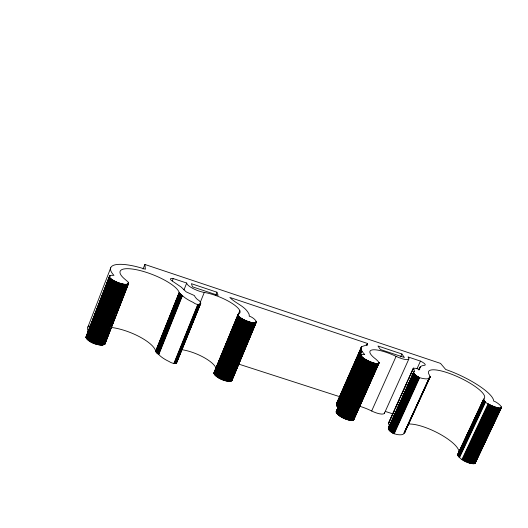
<?xml version="1.0" encoding="UTF-8"?>
<svg xmlns="http://www.w3.org/2000/svg" width="528" height="528" viewBox="0 0 528 528"><rect width="100%" height="100%" fill="white"/><g stroke="black" fill="none" stroke-linecap="round" stroke-linejoin="round"><path stroke-width="0.79" d="M143.075 269.062L144.883 264.462L440.53 363.396L445.685 369.475L446.391 369.719A40.682 10.124 25.3 0 1 493.667 401.062C496.274 401.57 506.009 408.778 498.399 407.992C494.743 406.758 481.708 403.055 484.328 398.231A30.908 7.696 25.3 0 0 455.202 375.679A30.908 7.696 25.3 0 0 429.383 375.019L430.195 376.919L429.403 377.507L404.078 433.066A18.064 5.419 25.4 0 1 397.993 434.656C394.904 434.419 386.602 431.185 389.07 426.895A24.024 7.24 25.1 0 0 388.344 423.509L413.272 368.227L415.787 368.339L419.681 369.468C418.935 366.63 422.301 365.29 424.585 365.303A6.019 1.492 24.8 0 0 420.46 361.106L408.032 356.941A11.84 2.95 24.5 0 1 406.586 359.627A11.84 2.95 24.5 0 1 396.106 356.367A24.281 6.224 24.6 0 0 372.623 349.859A24.281 6.224 24.6 0 0 375.665 359.02C390.786 371.89 349.094 354.473 364.716 354.473A34.003 8.712 24.6 0 1 362.003 351.232C357.337 344.949 366.808 346.942 367.547 343.484L229.825 297.436C235.541 303.508 244.761 305.91 248.813 313.639A34.485 9.418 22.4 0 1 249.17 316.147C253.81 317.203 261.221 324.878 251.11 322.423C248.272 321.499 235.514 317.645 238.986 313.705A24.625 6.725 22.4 0 0 230.934 302.656A24.625 6.725 22.4 0 0 204.283 292.446A12.052 3.221 22.1 0 1 192.687 288.334A12.052 3.221 22.1 0 1 186.707 283.048L173.23 278.566L172.319 280.85M86.394 336.23C85.628 342.131 100.67 347.16 104.986 343.959L128.575 283.503L128.007 281.873L124.964 279.279A31.7 8.818 21.5 0 1 138.811 270.25A31.7 8.818 21.5 0 1 178.959 291.905L179.923 293.634L182.431 295.647A18.572 5.122 22.1 0 0 193.162 302.386C198.719 306.893 204.171 303.224 197.254 299.336A24.625 6.725 22.4 0 1 194.436 295.574L186.232 291.892L181.137 287.041L172.722 281.345A6.145 1.657 21.8 0 1 173.23 278.566M232.076 379.335C230.531 384.866 211.82 376.913 214.665 371.943M354.004 418.942C352.024 423.621 333.353 414.988 337.095 410.725M338.032 408.276A33.64 10.144 25.1 0 1 337.366 407.154L336.527 404.646L337.069 402.283M475.411 462.825C471.299 465.775 457.063 458.825 458.066 453.902M104.986 343.959L104.98 343.015M87.866 327.149L110.741 267.815M85.972 337.016L109.514 275.966L111.019 275.299L113.956 275.359A41.725 11.603 21.5 0 1 144.619 268.97L145.405 269.227L144.883 264.462M85.965 337.201L109.745 275.728M85.985 337.399L109.897 275.629M86.031 337.603L110.075 275.537M86.104 337.814L109.54 277.108L109.514 275.966M108.794 279.286L110.273 275.458M86.203 338.032L109.54 277.108M86.328 338.257L109.646 277.306M86.48 338.488L109.778 277.51M86.651 338.719L109.943 277.721M86.849 338.963L110.128 277.939M87.074 339.207L110.332 278.157M87.325 339.451L110.57 278.388M87.589 339.702L111.104 278.85L110.827 278.619M87.886 339.953L111.408 279.088L111.104 278.85M88.196 340.21L111.731 279.325L111.408 279.088M88.526 340.461L112.075 279.569L111.731 279.325M88.882 340.712L112.438 279.807L112.075 279.569M89.252 340.963L112.814 280.051L112.438 279.807M89.641 341.213L113.216 280.289L112.814 280.051M90.044 341.464L113.626 280.526L113.216 280.289M90.466 341.708L114.055 280.764L113.626 280.526M90.902 341.953L114.503 281.002L114.055 280.764M91.344 342.184L114.959 281.233L114.503 281.002M91.806 342.421L115.421 281.464L114.959 281.233M92.275 342.646L115.903 281.688L115.421 281.464M92.756 342.863L116.384 281.906L115.903 281.688M93.238 343.075L116.879 282.117L116.384 281.906M93.733 343.279L117.374 282.322L116.879 282.117M94.228 343.477L117.883 282.52C121.216 283.516 125.393 285.569 128.575 283.503M94.73 343.662L118.384 282.711M95.231 343.84L118.892 282.896M95.74 344.012L119.401 283.074M96.241 344.17L119.909 283.239M96.743 344.315L120.41 283.391M97.238 344.454L120.912 283.543M97.733 344.579L121.407 283.675M98.221 344.692L121.895 283.8M98.696 344.797L122.377 283.912M99.165 344.883L122.846 284.018M99.627 344.962L123.308 284.11M100.076 345.022L123.757 284.189M100.511 345.074L124.192 284.255M100.934 345.114L124.608 284.308M101.336 345.134L125.011 284.354M101.732 345.147L125.4 284.381M102.102 345.147L125.77 284.401M102.458 345.127L126.119 284.407M102.795 345.101L126.449 284.394M103.105 345.055L126.76 284.374M114.728 317.605L115.619 315.315M116.813 312.266L117.704 309.976M119.493 305.389L120.384 303.098M121.579 300.049L122.47 297.759M124.258 293.172L125.149 290.882M126.938 286.301L128.429 282.487M105.277 342.256L110.345 329.267M111.236 326.977L113.025 322.397M113.916 320.1L115.705 315.52M116.299 313.995L117.79 310.174M118.985 307.118L120.47 303.296M121.07 301.772L122.555 297.95M123.156 296.426L125.242 291.08M125.836 289.549L128.515 282.678M104.683 344.408L128.581 282.863M104.808 344.269L128.627 283.199M176.794 361.475C176.959 365.284 170.61 362.743 169.244 361.594A18.361 5.96 22.2 0 1 158.783 354.559L156.572 352.658L155.668 351.133L179.164 292.466M155.72 351.331L179.223 292.644M155.8 351.536L179.315 292.829M155.905 351.747L179.434 293.02M156.037 351.965L179.573 293.218M156.189 352.189L179.738 293.423M156.367 352.42L179.923 293.634M156.572 352.658L180.134 293.852M156.796 352.895L180.371 294.076M157.04 353.14L180.629 294.301M157.304 353.384L180.906 294.532M157.595 353.628L181.203 294.763M157.905 353.879L181.52 295M183.968 289.872L186.707 283.048M158.235 354.13L181.863 295.238M158.578 354.38L182.219 295.475M158.783 354.559L182.431 295.647M173.877 363.521L197.848 304.326M174.141 363.521L198.112 304.339M174.398 363.515L198.363 304.346M174.643 363.502L198.607 304.346M174.874 363.475L198.838 304.339M175.098 363.449L199.056 304.326M175.309 363.416L199.261 304.3M175.507 363.37L199.459 304.273M200.264 302.353L204.283 292.446M175.692 363.317L199.637 304.24M175.864 363.257L199.808 304.194M176.029 363.191L200.633 302.669M176.174 363.125L200.686 302.808M176.312 363.046L200.732 302.94M176.537 362.868L200.759 303.065M176.715 362.663L200.765 303.303M215.655 295.244L216.902 292.195L191.4 283.681L192.456 286.816L218.137 295.383L216.902 292.195M213.919 372.808L238.115 314.285M213.899 373.072L238.26 314.114M213.939 373.355L239.824 310.655M213.979 373.501L238.583 313.909M214.031 373.652L238.154 315.335M214.097 373.811L238.227 315.48M214.183 373.976L238.319 315.625M214.276 374.141L238.418 315.777M214.381 374.306L238.537 315.929M214.507 374.477L238.669 316.087M214.639 374.656L238.808 316.246M214.79 374.834L238.966 316.411M214.949 375.012L239.138 316.582M215.127 375.197L239.316 316.754M215.312 375.382L239.514 316.925M215.51 375.566L239.719 317.097M215.721 375.758L239.936 317.275M215.939 375.949L240.167 317.453M216.176 376.134L240.405 317.632M216.414 376.325L240.656 317.816M216.671 376.517L240.92 317.995M216.935 376.708L241.19 318.179M217.206 376.9L241.468 318.358M217.49 377.091L241.758 318.542M217.78 377.276L242.062 318.721M218.077 377.467L242.365 318.905M218.387 377.652L242.682 319.084M218.704 377.837L242.999 319.262M219.021 378.015L243.329 319.44M219.351 378.2L243.665 319.612M219.681 378.371L244.002 319.783M220.024 378.55L244.345 319.955M220.367 378.721L244.695 320.126M220.711 378.886L245.051 320.291M221.067 379.051L245.408 320.45M221.417 379.21L245.764 320.608M221.773 379.361L246.127 320.767M222.136 379.513L246.49 320.918M222.493 379.658L246.853 321.064M222.856 379.797L247.223 321.209M223.219 379.936L247.586 321.341M223.582 380.061L247.949 321.479M223.938 380.186L248.312 321.605M224.301 380.305L248.675 321.73M224.657 380.417L249.031 321.842M225.007 380.523L249.388 321.955M225.364 380.622L249.744 322.06M225.707 380.714L250.094 322.159M226.05 380.8L250.437 322.258M226.393 380.879L250.774 322.344M226.723 380.952L251.11 322.423M227.053 381.018L251.44 322.502M227.37 381.077L251.757 322.568M227.687 381.13L252.074 322.628M227.99 381.17L252.377 322.681M228.294 381.209L252.674 322.733M228.584 381.236L252.965 322.773M228.868 381.256L253.249 322.806M229.139 381.275L253.519 322.832M229.403 381.282L253.777 322.852M229.654 381.275L254.027 322.865M229.898 381.269L254.272 322.865M230.129 381.256L254.496 322.865M230.353 381.229L254.714 322.859M230.564 381.196L254.925 322.839M230.762 381.163L255.116 322.813M230.947 381.117L255.301 322.786M231.119 381.064L255.466 322.747M231.284 381.005L255.625 322.7M233.02 377.071L234.907 372.55M235.858 370.286L237.112 367.27M237.745 365.765L238.689 363.502M239.316 361.99L240.26 359.733M240.893 358.222L241.837 355.958M242.464 354.453L244.042 350.684M244.669 349.173L245.612 346.909M246.246 345.404L247.19 343.141M249.077 338.62L249.711 337.108M250.965 334.092L251.909 331.828M252.542 330.323L253.486 328.06M254.113 326.555L255.064 324.291M255.691 322.786L256.318 321.275M231.429 380.932L256.37 321.407M231.686 380.78L256.41 321.539M231.799 380.695L256.436 321.664M231.97 380.497L256.443 321.895M336.587 403.366L361.429 346.922M336.521 403.775L361.66 346.652M336.501 404.197L360.974 348.579M336.527 404.646L361.027 348.975M336.6 405.115L361.126 349.391M336.719 405.596L361.271 349.826M336.89 406.098L361.469 350.275M337.102 406.619L361.706 350.744M337.366 407.154L362.003 351.232M336.217 411.47L361.145 354.882M336.164 411.833L361.343 354.638M336.171 411.965L361.541 354.512M336.197 412.104L361.66 354.453M336.23 412.249L361.792 354.407M336.283 412.394L361.231 355.799M336.349 412.546L361.304 355.938M336.428 412.705L361.39 356.077M336.521 412.87L361.489 356.228M336.626 413.035L361.601 356.38M336.739 413.206L361.726 356.532M366.887 344.982L367.547 343.484M336.871 413.378L361.865 356.697M366.92 345.18L367.58 343.688M366.92 345.371L367.58 343.873M337.016 413.556L362.017 356.855M337.174 413.734L362.182 357.027M337.339 413.919L362.36 357.199M337.524 414.104L362.551 357.37M337.715 414.295L362.749 357.542M337.92 414.48L362.96 357.72M338.138 414.671L363.185 357.898M338.362 414.863L363.422 358.083M338.6 415.061L363.667 358.268M338.844 415.252L363.924 358.446M339.101 415.45L364.188 358.631M339.365 415.642L364.459 358.816M339.643 415.833L364.742 359.007M339.926 416.031L365.033 359.192M340.217 416.222L365.336 359.377M340.52 416.414L365.64 359.561M340.824 416.605L365.957 359.74M341.134 416.797L366.274 359.924M341.458 416.981L366.604 360.109M341.781 417.166L366.934 360.287M342.111 417.344L367.27 360.466M342.448 417.523L367.613 360.637M342.784 417.701L367.957 360.809M343.127 417.872L368.306 360.98M343.477 418.044L368.656 361.145M343.827 418.209L369.013 361.31M344.177 418.367L369.369 361.469M344.527 418.519L369.725 361.621M344.883 418.671L370.082 361.772M345.233 418.816L370.438 361.924M345.589 418.961L370.795 362.063M345.939 419.093L371.151 362.201M346.289 419.225L371.507 362.333M346.639 419.351L371.857 362.459M346.982 419.463L372.207 362.584M347.332 419.575L372.557 362.696M347.668 419.681L372.9 362.809M348.005 419.78L373.237 362.914M348.335 419.872L373.567 363.013M348.665 419.958L373.897 363.106M348.982 420.037L374.213 363.185M349.298 420.103L374.53 363.264M349.609 420.169L374.84 363.337M349.906 420.229L375.137 363.403M350.203 420.275L375.434 363.462M350.486 420.314L375.718 363.515M350.764 420.347L375.995 363.554M351.028 420.374L376.259 363.594M351.292 420.394L376.517 363.62M351.536 420.407L376.761 363.647M351.78 420.407L376.999 363.66M352.004 420.4L377.223 363.667M352.222 420.394L377.441 363.667M352.427 420.374L377.639 363.66M352.625 420.341L377.83 363.647M352.81 420.308L378.015 363.627M352.981 420.268L378.18 363.594M367.594 387.671L368.597 385.414M353.14 420.215L378.332 363.561M353.285 420.156L378.477 363.515M353.417 420.097L379.117 362.485M353.648 419.945L379.137 362.604M353.819 419.767L379.144 362.828M359.977 406.375A24.024 7.24 25.1 0 1 371.666 410.982L396.106 356.367M400.547 356.961L401.887 353.984L377.995 346.005L380.338 349.483L404.389 357.509L401.887 353.984M384.443 413.206L408.857 358.987M388.344 423.509L413.437 368.194M389.05 422.624L392.086 415.912M392.759 414.421L394.786 409.946M395.459 408.454L399.505 399.498M401.188 395.769L402.197 393.532M402.877 392.04L404.224 389.057M404.897 387.565L406.923 383.09M408.606 379.361L409.616 377.124M410.289 375.632L411.642 372.649M412.315 371.151L413.662 368.168M388.324 428.228L414.216 371.296A24.281 6.224 24.6 0 0 413.305 368.273L413.272 368.227M388.318 428.479L414.176 371.389M388.344 428.611L413.761 371.983M388.377 428.749L413.602 372.775M388.423 428.894L413.642 372.9M388.483 429.046L413.695 373.032M388.555 429.205L413.767 373.164M388.648 429.363L413.846 373.303M388.747 429.528L413.945 373.454M388.859 429.693L414.058 373.6M388.991 429.865L414.176 373.758M389.129 430.043L414.315 373.916M417.074 368.577L420.46 361.106M389.281 430.221L414.46 374.075M389.446 430.406L414.625 374.24M389.624 430.591L414.797 374.411M389.809 430.775L414.982 374.583M390.014 430.967L415.18 374.755M390.225 431.158L415.384 374.933M390.443 431.35L415.609 375.111M390.674 431.541L415.84 375.296M419.067 369.349L420.083 367.105M390.918 431.739L416.077 375.481M418.975 369.567L419.654 368.062M418.922 370.102L420.446 366.696M391.175 431.93L416.328 375.665M391.433 432.128L416.592 375.85M391.703 432.326L417.14 376.22L416.863 376.035M391.987 432.518L417.43 376.411L417.14 376.22M392.271 432.716L417.721 376.596L417.43 376.411M392.568 432.914L418.024 376.781L417.721 376.596M392.872 433.105L418.334 376.966L418.024 376.781M393.182 433.297L418.651 377.15L418.334 376.966M393.499 433.488L418.975 377.335L418.651 377.15M393.815 433.673L419.305 377.52L418.975 377.335M394.145 433.858L419.641 377.698A18.256 4.653 24.8 0 0 429.403 377.507M404.078 433.066L429.475 377.434M404.151 432.973L429.653 377.375M404.342 432.901L430.228 376.51M404.501 432.815L430.241 376.655M404.646 432.716L430.234 376.794M457.604 454.667L483.82 398.732M457.611 454.839L483.549 399.458M457.644 455.017L483.595 399.623M457.697 455.209L483.661 399.788M457.776 455.407L483.754 399.973M457.882 455.618L483.866 400.165M458.007 455.836L484.004 400.363M458.159 456.06L484.169 400.567M458.337 456.291L484.354 400.778M458.535 456.535L484.559 401.003M458.753 456.779L484.79 401.227M458.99 457.03L485.047 401.465M459.254 457.281L485.318 401.702M459.532 457.545L485.608 401.947M461.993 459.406L488.149 403.715M462.403 459.67L488.572 403.973M462.825 459.934L489.007 404.224M463.261 460.192L489.449 404.474M463.696 460.449L489.898 404.725M464.145 460.7L490.354 404.963M464.607 460.944L490.822 405.207M465.062 461.182L491.291 405.438M465.531 461.413L491.766 405.662M466 461.63L492.241 405.887M466.468 461.848L492.716 406.098M466.937 462.053L493.192 406.309M467.405 462.251L493.667 406.507M467.874 462.442L494.135 406.692M468.336 462.614L494.604 406.87M468.791 462.785L495.066 407.042M469.24 462.937L495.521 407.2M469.682 463.082L495.964 407.352M470.118 463.208L496.399 407.491M470.547 463.327L496.828 407.616M470.956 463.432L497.244 407.728M471.359 463.525L497.64 407.827M471.742 463.604L498.029 407.92M472.118 463.67L498.399 407.992M472.474 463.716L498.755 408.058M472.817 463.756L499.092 408.104M473.134 463.775L499.415 408.144M473.444 463.789L499.712 408.164M473.728 463.782L499.996 408.177M473.992 463.762L500.254 408.17M474.236 463.729L500.498 408.157M474.461 463.683L500.709 408.124M474.659 463.617L500.907 408.085M474.837 463.544L501.527 406.963M474.989 463.459L501.574 407.121M475.121 463.353L501.6 407.279M404.851 432.485L404.956 431.706M458.179 453.77L458.489 453.394M86.552 336.105L86.948 335.887M388.483 423.416L388.964 423.344M238.748 364.109L339.583 396.66M385.288 411.424L393.01 413.926M117.374 282.322L117.883 282.52M419.305 377.52L419.641 377.698M155.668 351.133L155.489 350.506A31.343 10.256 21.4 0 0 111.731 327.485M181.863 349.701A24.354 7.828 22.5 0 1 216.19 368.94M88.268 331.815A41.25 13.497 21.4 0 1 89.087 325.36M408.969 424.037A30.584 8.956 26 0 1 441.698 435.112A30.584 8.956 26 0 1 458.72 452.984M384.549 412.579A11.715 3.439 25.1 0 1 371.666 410.982"/></g></svg>
